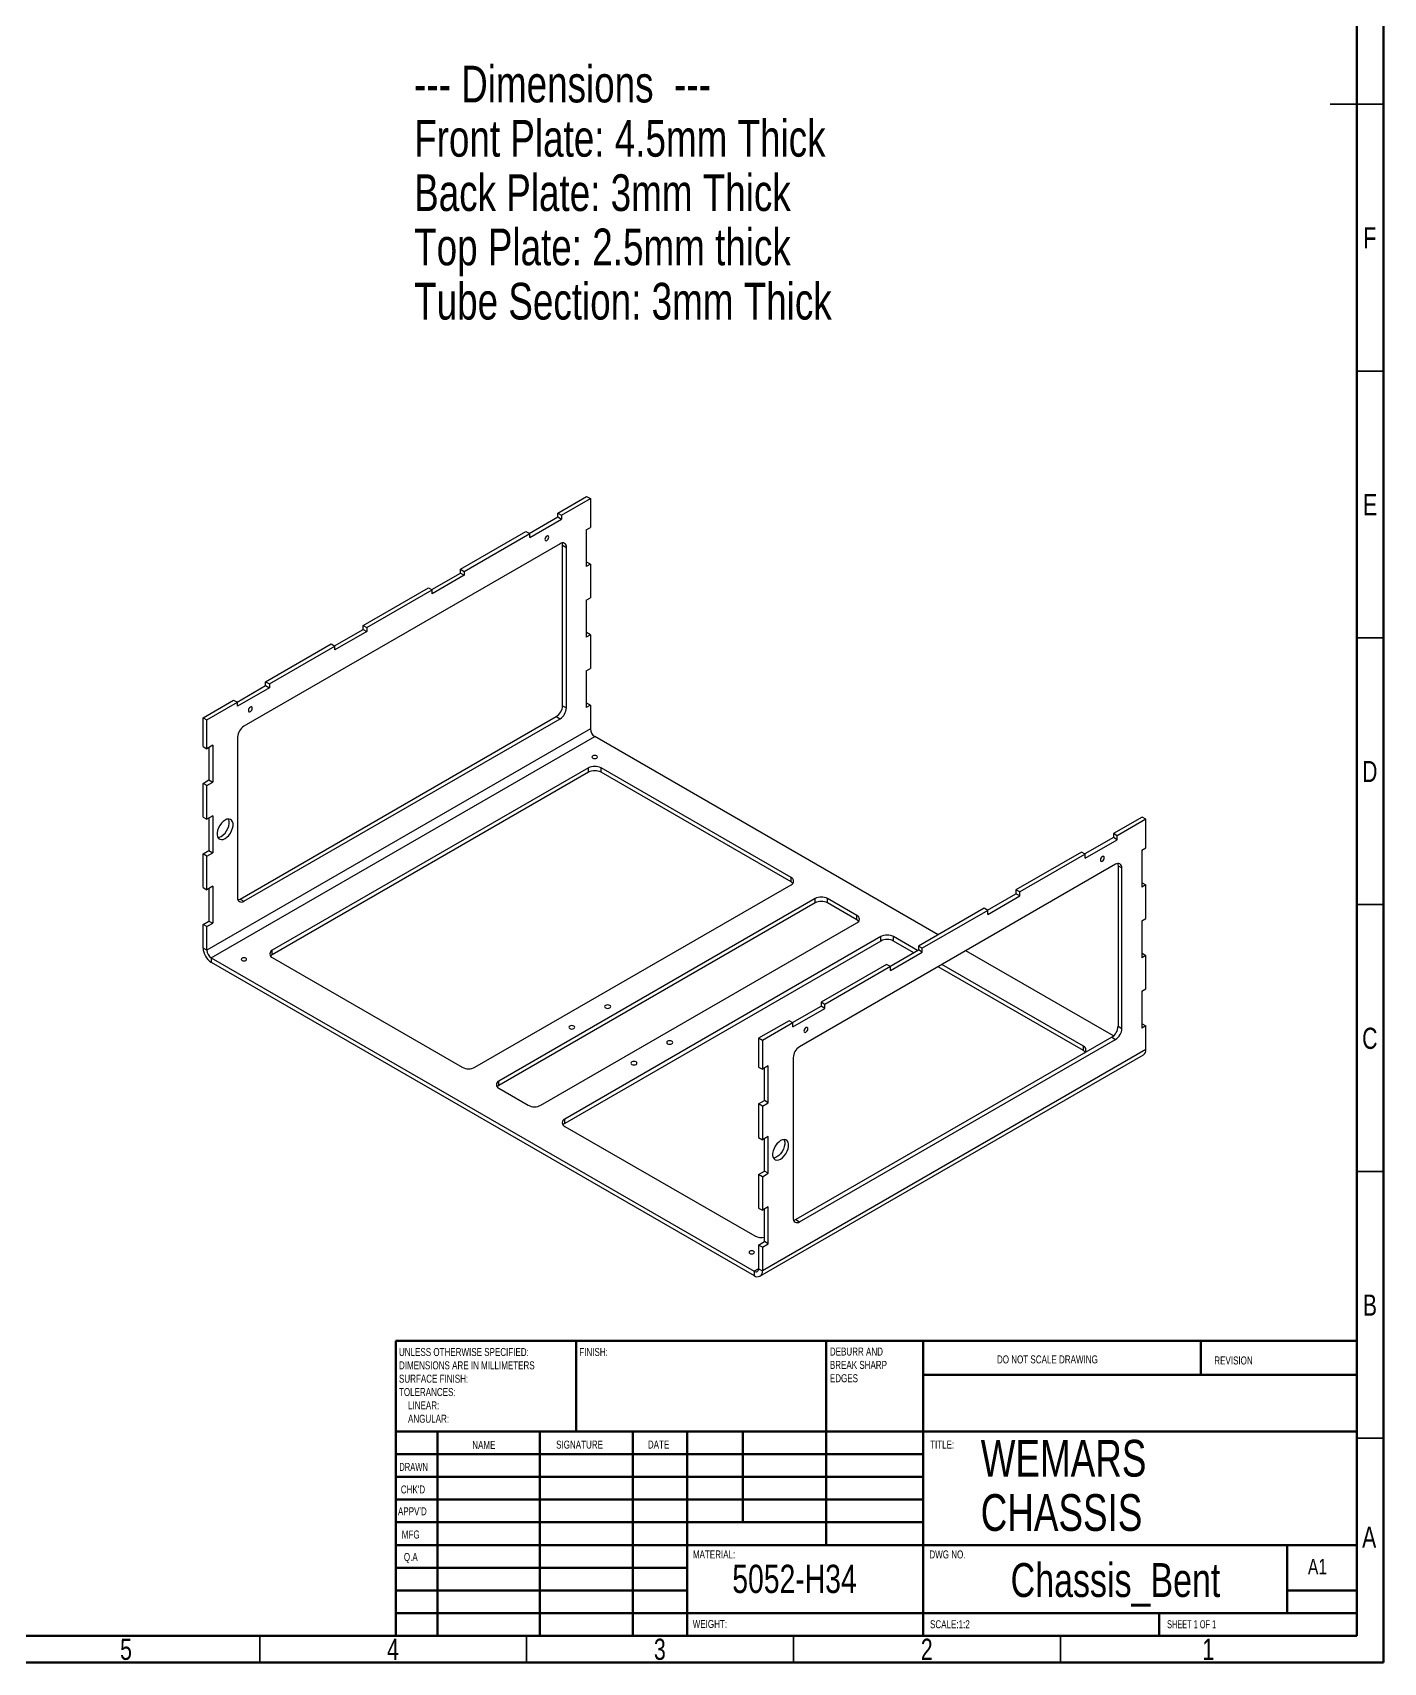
# Model space of a CAD drawing. Header units: millimetres. Extents: x -7 to 836, y 0 to 589.
# Drawn here: x 583 to 836, y 5 to 310.4 of the extents above; entities that cross this region are included whole.
import ezdxf

# ---------------------------------------------------------------- set-up
doc = ezdxf.new("R2010")
doc.units = ezdxf.units.MM
doc.styles.add('SLDTEXTSTYLE0', font='TXT', dxfattribs={"width": 0.75})
doc.styles.add('SLDTEXTSTYLE1', font='TXT', dxfattribs={"width": 0.686449})
doc.styles.add('SLDTEXTSTYLE2', font='TXT', dxfattribs={"width": 0.6875})

# ---------------------------------------------------------------- blocks, each defined once
blk = doc.blocks.new('SW_NOTE_0_1')
at = {"color": 0, "linetype": 'Continuous', "lineweight": 0, "char_height": 6.8792, "attachment_point": 1, "style": 'SLDTEXTSTYLE0'}
for s, insert in [('--- Dimensions  ---', (0, 8.87)), ('Front Plate: 4.5mm Thick', (0, -1.3)), ('Back Plate: 3mm Thick', (0, -11.48)), ('Top Plate: 2.5mm thick', (0, -21.65)), ('Tube Section: 3mm Thick', (0, -31.82))]:
    blk.add_mtext(s, dxfattribs=dict(at, insert=insert))
blk = doc.blocks.new('SW_NOTE_0_2')
at = {"color": 0, "linetype": 'Continuous', "lineweight": 0, "char_height": 6.879, "attachment_point": 1, "style": 'SLDTEXTSTYLE0'}
for s, insert in [('WEMARS', (0, 8.87)), ('CHASSIS', (0, -1.3))]:
    blk.add_mtext(s, dxfattribs=dict(at, insert=insert))
blk = doc.blocks.new('SW_NOTE_0_3')
at = {"color": 0, "linetype": 'Continuous', "lineweight": 0, "char_height": 1.5, "attachment_point": 1, "style": 'SLDTEXTSTYLE0'}
for s, insert in [('UNLESS OTHERWISE SPECIFIED:', (0, 1.93)), ('SURFACE FINISH:', (0, -3.07)), ('DIMENSIONS ARE IN MILLIMETERS', (0, -0.57)), ('TOLERANCES:', (0, -5.57)), ('LINEAR:', (1.69, -8.07)), ('ANGULAR:', (1.69, -10.57))]:
    blk.add_mtext(s, dxfattribs=dict(at, insert=insert))
blk = doc.blocks.new('SW_NOTE_0_4')
at = {"color": 0, "linetype": 'Continuous', "lineweight": 0, "char_height": 1.5, "attachment_point": 1, "style": 'SLDTEXTSTYLE0'}
for s, insert in [('DEBURR AND', (0, 1.93)), ('BREAK SHARP', (0, -0.57)), ('EDGES', (0, -3.07))]:
    blk.add_mtext(s, dxfattribs=dict(at, insert=insert))

msp = doc.modelspace()

# ---------------------------------------------------------------- linework, layer by layer
at = {"color": 7, "linetype": 'Continuous', "lineweight": 70}
for p, q in [((836, 589), (836, 5)), ((831, 584), (831, 10)), ((831, 10), (20, 10)), ((836, 5), (15, 5))]:
    msp.add_line(p, q, dxfattribs=at)
at = {"color": 7, "linetype": 'Continuous', "lineweight": 35}
for p, q in [((836, 297), (826, 297)), ((831, 297), (836, 297)), ((831, 247), (836, 247)), ((831, 197), (836, 197)), ((831, 147), (836, 147)), ((831, 97), (836, 97)), ((831, 47), (836, 47)), ((625.5, 10), (625.5, 5)), ((675.5, 10), (675.5, 5)), ((725.5, 10), (725.5, 5)), ((775.5, 10), (775.5, 5))]:
    msp.add_line(p, q, dxfattribs=at)
at = {"color": 7, "linetype": 'Continuous', "lineweight": 25}
for p, q in [((681.3586, 220.3951), (686.7326, 223.4974)), ((682.0657, 219.9869), (687.4397, 223.0892)), ((686.7326, 223.4974), (687.4397, 223.0892)), ((687.4397, 223.0892), (687.4397, 217.7)), ((681.3586, 220.3951), (682.0657, 219.9869)), ((681.3586, 219.6602), (681.3586, 220.3951)), ((682.0657, 219.9869), (682.0657, 219.252)), ((663.1074, 209.8589), (675.3717, 216.9389)), ((675.3717, 216.9389), (676.0788, 216.5307)), ((676.0082, 216.5715), (681.3586, 219.6602)), ((676.0788, 215.7958), (682.0657, 219.252)), ((681.3586, 219.6602), (682.0657, 219.252)), ((686.6854, 217.2646), (687.4397, 217.7)), ((686.6854, 217.2646), (686.6854, 210.3512)), ((681.7711, 214.6317), (622.5509, 180.4447)), ((663.8145, 209.4507), (676.0788, 216.5307)), ((676.0788, 215.7958), (676.0788, 216.5307)), ((682.2425, 214.3594), (682.9496, 213.9512)), ((682.2425, 184.2835), (682.2425, 214.3594)), ((682.9496, 183.8753), (682.9496, 213.9512)), ((686.7326, 211.1949), (686.6854, 211.1677)), ((687.4397, 210.7867), (686.6854, 210.3512)), ((687.4397, 210.7867), (686.7326, 211.1949)), ((687.4397, 210.7867), (687.4397, 204.4857)), ((657.757, 206.0353), (663.1074, 209.124)), ((663.8145, 208.7158), (657.8276, 205.2596)), ((663.1074, 209.8589), (663.8145, 209.4507)), ((663.1074, 209.124), (663.1074, 209.8589)), ((663.1074, 209.124), (663.8145, 208.7158)), ((663.8145, 209.4507), (663.8145, 208.7158)), ((644.8562, 199.3227), (657.1205, 206.4027)), ((645.5633, 198.9145), (657.8276, 205.9945)), ((657.1205, 206.4027), (657.8276, 205.9945)), ((657.8276, 205.2596), (657.8276, 205.9945)), ((686.6854, 204.0503), (687.4397, 204.4857)), ((686.6854, 204.0503), (686.6854, 197.1369)), ((639.5058, 195.4991), (644.8562, 198.5878)), ((644.8562, 199.3227), (645.5633, 198.9145)), ((644.8562, 198.5878), (644.8562, 199.3227)), ((644.8562, 198.5878), (645.5633, 198.1796)), ((645.5633, 198.9145), (645.5633, 198.1796)), ((626.6049, 188.7865), (638.8693, 195.8665)), ((638.8693, 195.8665), (639.5764, 195.4583)), ((645.5633, 198.1796), (639.5764, 194.7235)), ((686.7326, 197.9805), (686.6854, 197.9533)), ((687.4397, 197.5723), (686.6854, 197.1369)), ((687.4397, 197.5723), (686.7326, 197.9805)), ((687.4397, 197.5723), (687.4397, 191.2713)), ((627.312, 188.3783), (639.5764, 195.4583)), ((639.5764, 194.7235), (639.5764, 195.4583)), ((686.6854, 190.8359), (687.4397, 191.2713)), ((686.6854, 190.8359), (686.6854, 183.9225)), ((621.2546, 184.9629), (626.6049, 188.0516)), ((627.312, 187.6434), (621.3252, 184.1872)), ((626.6049, 188.7865), (627.312, 188.3783)), ((626.6049, 188.0516), (626.6049, 188.7865)), ((626.6049, 188.0516), (627.312, 187.6434)), ((627.312, 188.3783), (627.312, 187.6434)), ((614.8905, 182.0239), (620.6181, 185.3303)), ((615.5976, 181.6157), (621.3252, 184.9221)), ((620.6181, 185.3303), (621.3252, 184.9221)), ((621.3252, 184.1872), (621.3252, 184.9221)), ((682.2425, 184.2835), (682.9496, 183.8753)), ((686.7326, 184.7662), (686.6854, 184.7389)), ((687.4397, 184.358), (686.6854, 183.9225)), ((687.4397, 184.358), (686.7326, 184.7662)), ((687.4397, 184.358), (687.4397, 179.9214)), ((614.8905, 182.0239), (615.5976, 181.6157)), ((614.8905, 176.6347), (614.8905, 182.0239)), ((615.5976, 176.2265), (615.5976, 181.6157)), ((621.8438, 148.0551), (681.0639, 182.2422)), ((622.5509, 147.6469), (681.7711, 181.834)), ((681.0639, 182.2422), (681.7711, 181.834)), ((687.4397, 179.9214), (615.5976, 138.4479)), ((616.4226, 137.019), (688.2647, 178.4926)), ((621.3724, 178.4034), (621.3724, 148.3275)), ((752.5816, 141.3632), (688.2647, 178.4926)), ((614.8905, 176.6347), (615.5976, 176.2265)), ((616.7054, 176.866), (615.5976, 176.2265)), ((615.9983, 176.4578), (615.9983, 170.3609)), ((616.7054, 176.866), (616.7054, 169.9526)), ((687.0861, 172.628), (627.8659, 138.4409)), ((687.0861, 171.8115), (627.8659, 137.6244)), ((687.0861, 171.8115), (687.0861, 172.628)), ((725.0342, 152.0817), (689.4432, 172.628)), ((689.4432, 171.8115), (689.4432, 172.628)), ((725.0342, 151.2652), (689.4432, 171.8115)), ((614.8905, 169.7213), (615.9983, 170.3609)), ((615.5976, 169.3131), (614.8905, 169.7213)), ((614.8905, 163.4204), (614.8905, 169.7213)), ((615.5976, 169.3131), (616.7054, 169.9526)), ((615.5976, 163.0122), (615.5976, 169.3131)), ((615.9983, 170.3609), (616.7054, 169.9526)), ((614.8905, 163.4204), (615.5976, 163.0122)), ((616.7054, 163.6517), (615.5976, 163.0122)), ((615.9983, 163.2435), (615.9983, 157.1465)), ((616.7054, 163.6517), (616.7054, 156.7383)), ((790.7951, 163.4234), (785.4211, 160.321)), ((791.5022, 163.0152), (786.1282, 159.9128)), ((791.5022, 163.0152), (790.7951, 163.4234)), ((791.5022, 157.626), (791.5022, 163.0152)), ((785.4211, 159.5861), (780.0708, 156.4975)), ((780.1414, 155.7218), (786.1282, 159.1779)), ((786.1282, 159.9128), (785.4211, 160.321)), ((785.4211, 160.321), (785.4211, 159.5861)), ((786.1282, 159.1779), (785.4211, 159.5861)), ((786.1282, 159.1779), (786.1282, 159.9128)), ((614.8905, 156.507), (615.9983, 157.1465)), ((615.5976, 156.0988), (614.8905, 156.507)), ((614.8905, 150.206), (614.8905, 156.507)), ((615.5976, 156.0988), (616.7054, 156.7383)), ((615.5976, 149.7978), (615.5976, 156.0988)), ((615.9983, 157.1465), (616.7054, 156.7383)), ((779.4343, 156.8649), (767.1699, 149.7848)), ((780.1414, 156.4567), (767.877, 149.3766)), ((780.1414, 156.4567), (779.4343, 156.8649)), ((780.1414, 155.7218), (780.1414, 156.4567)), ((790.748, 157.1906), (791.5022, 157.626)), ((790.748, 157.1906), (790.748, 150.2772)), ((785.8336, 154.5577), (726.6134, 120.3706)), ((786.305, 154.2854), (787.0121, 153.8771)), ((786.305, 154.2854), (786.305, 124.2094)), ((787.0121, 123.8012), (787.0121, 153.8771)), ((614.8905, 150.206), (615.5976, 149.7978)), ((616.7054, 150.4373), (615.5976, 149.7978)), ((615.9983, 150.0291), (615.9983, 143.9321)), ((616.7054, 150.4373), (616.7054, 143.5239)), ((665.814, 116.534), (725.0342, 150.7211)), ((725.0342, 151.2652), (725.0342, 152.0817)), ((767.877, 149.3766), (767.1699, 149.7848)), ((767.1699, 149.7848), (767.1699, 149.05)), ((790.7951, 151.1208), (790.748, 151.0936)), ((791.5022, 150.7126), (790.748, 150.2772)), ((790.7951, 151.1208), (791.5022, 150.7126)), ((791.5022, 144.4117), (791.5022, 150.7126)), ((621.8438, 148.0551), (622.5509, 147.6469)), ((729.5243, 148.129), (670.3041, 113.9419)), ((729.5243, 147.3124), (670.3041, 113.1253)), ((729.5243, 147.3124), (729.5243, 148.129)), ((737.3732, 144.9586), (731.8814, 148.129)), ((731.8814, 147.3124), (731.8814, 148.129)), ((737.3732, 144.142), (731.8814, 147.3124)), ((761.8196, 145.9613), (767.1699, 149.05)), ((761.8902, 145.1856), (767.877, 148.6417)), ((767.877, 148.6417), (767.1699, 149.05)), ((767.877, 148.6417), (767.877, 149.3766)), ((614.8905, 143.2926), (615.9983, 143.9321)), ((615.9983, 143.9321), (616.7054, 143.5239)), ((678.153, 109.4108), (737.3732, 143.5979)), ((737.3732, 144.142), (737.3732, 144.9586)), ((761.1831, 146.3287), (748.9187, 139.2486)), ((761.8902, 145.9205), (749.6258, 138.8404)), ((761.8902, 145.9205), (761.1831, 146.3287)), ((761.8902, 145.1856), (761.8902, 145.9205)), ((790.748, 143.9762), (791.5022, 144.4117)), ((790.748, 143.9762), (790.748, 137.0629)), ((615.5976, 142.8844), (614.8905, 143.2926)), ((614.8905, 138.8561), (614.8905, 143.2926)), ((615.5976, 142.8844), (616.7054, 143.5239)), ((615.5976, 138.4479), (615.5976, 142.8844)), ((741.8633, 141.0058), (682.6432, 106.8187)), ((741.8633, 140.1893), (741.8633, 141.0058)), ((748.728, 138.4036), (744.2204, 141.0058)), ((744.2204, 140.1893), (744.2204, 141.0058)), ((615.5976, 138.4479), (614.8905, 138.8561)), ((627.8659, 137.6244), (627.8659, 138.4409)), ((741.8633, 140.1893), (682.6432, 106.0022)), ((743.5684, 135.4251), (748.9187, 138.5138)), ((743.639, 134.6494), (749.6258, 138.1056)), ((748.0207, 137.9954), (744.2204, 140.1893)), ((749.6258, 138.8404), (748.9187, 139.2486)), ((748.9187, 139.2486), (748.9187, 138.5138)), ((749.6258, 138.1056), (748.9187, 138.5138)), ((749.6258, 138.1056), (749.6258, 138.8404)), ((785.4374, 122.3959), (757.7796, 138.3625)), ((790.7951, 137.9065), (790.748, 137.8793)), ((791.5022, 137.4983), (790.748, 137.0629)), ((790.7951, 137.9065), (791.5022, 137.4983)), ((791.5022, 131.1973), (791.5022, 137.4983)), ((616.4226, 137.019), (718.1281, 78.3057)), ((616.4226, 137.019), (616.4226, 136.2025)), ((616.4226, 136.2025), (718.1281, 77.4891)), ((627.8659, 137.0802), (663.457, 116.534)), ((742.9319, 135.7925), (730.6675, 128.7124)), ((743.639, 135.3843), (731.3746, 128.3042)), ((743.639, 135.3843), (742.9319, 135.7925)), ((743.639, 134.6494), (743.639, 135.3843)), ((779.8114, 119.643), (752.5822, 135.3621)), ((779.8114, 120.4595), (753.2894, 135.7704)), ((731.3746, 128.3042), (730.6675, 128.7124)), ((730.6675, 128.7124), (730.6675, 127.9775)), ((731.3746, 127.5693), (731.3746, 128.3042)), ((790.748, 130.7619), (791.5022, 131.1973)), ((790.748, 130.7619), (790.748, 123.8485)), ((724.6807, 125.2563), (718.9531, 121.9499)), ((725.3878, 124.8481), (724.6807, 125.2563)), ((725.3172, 124.8889), (730.6675, 127.9775)), ((725.3878, 124.1132), (731.3746, 127.5693)), ((731.3746, 127.5693), (730.6675, 127.9775)), ((725.3878, 124.8481), (719.6602, 121.5416)), ((725.3878, 124.1132), (725.3878, 124.8481)), ((786.305, 124.2094), (787.0121, 123.8012)), ((790.7951, 124.6921), (790.748, 124.6649)), ((791.5022, 124.2839), (790.748, 123.8485)), ((790.7951, 124.6921), (791.5022, 124.2839)), ((791.5022, 119.8474), (791.5022, 124.2839)), ((718.9531, 121.9499), (718.9531, 116.5607)), ((719.6602, 121.5416), (718.9531, 121.9499)), ((719.6602, 121.5416), (719.6602, 116.1525)), ((791.5022, 119.8474), (719.6602, 78.3739)), ((785.1265, 122.1682), (725.9063, 87.9811)), ((726.6134, 87.5729), (785.8336, 121.76)), ((779.8114, 119.643), (779.8114, 120.4595)), ((785.1265, 122.1682), (785.8336, 121.76)), ((718.9531, 116.5607), (719.6602, 116.1525)), ((719.2114, 77.3819), (791.0534, 118.8554)), ((720.768, 116.792), (719.6602, 116.1525)), ((720.0609, 110.2868), (720.0609, 116.3838)), ((720.768, 109.8786), (720.768, 116.792)), ((725.4349, 118.3294), (725.4349, 88.2535)), ((670.3041, 113.1253), (670.3041, 113.9419)), ((670.3041, 112.5812), (675.796, 109.4108)), ((718.9531, 109.6473), (720.0609, 110.2868)), ((720.768, 109.8786), (720.0609, 110.2868)), ((719.6602, 109.2391), (718.9531, 109.6473)), ((718.9531, 109.6473), (718.9531, 103.3463)), ((719.6602, 109.2391), (720.768, 109.8786)), ((719.6602, 109.2391), (719.6602, 102.9381)), ((682.6432, 106.0022), (682.6432, 106.8187)), ((682.6432, 105.458), (718.2342, 84.9118)), ((718.9531, 103.3463), (719.6602, 102.9381)), ((720.768, 103.5776), (719.6602, 102.9381)), ((720.0609, 97.0725), (720.0609, 103.1694)), ((720.768, 96.6643), (720.768, 103.5776)), ((718.9531, 96.433), (720.0609, 97.0725)), ((719.6602, 96.0247), (718.9531, 96.433)), ((718.9531, 96.433), (718.9531, 90.132)), ((719.6602, 96.0247), (720.768, 96.6643)), ((719.6602, 96.0247), (719.6602, 89.7238)), ((720.768, 96.6643), (720.0609, 97.0725)), ((718.9531, 90.132), (719.6602, 89.7238)), ((720.768, 90.3633), (719.6602, 89.7238)), ((720.0609, 83.8581), (720.0609, 89.9551)), ((720.768, 83.4499), (720.768, 90.3633)), ((725.9063, 87.9811), (726.6134, 87.5729)), ((718.9531, 83.2186), (720.0609, 83.8581)), ((719.6602, 82.8104), (718.9531, 83.2186)), ((718.9531, 83.2186), (718.9531, 78.7821)), ((719.6602, 82.8104), (720.768, 83.4499)), ((719.6602, 82.8104), (719.6602, 78.3739)), ((720.768, 83.4499), (720.0609, 83.8581)), ((718.9531, 78.7819), (718.1281, 78.3057)), ((718.1281, 78.3057), (718.1281, 77.4891)), ((718.9531, 78.7821), (719.6602, 78.3739))]:
    msp.add_line(p, q, dxfattribs=at)
at = {"color": 7, "linetype": 'Continuous', "lineweight": 50}
for p, q in [((651, 65.25), (831, 65.25)), ((651, 65.25), (651, 10)), ((684.8, 48.25), (684.8, 65.25)), ((731.6, 65.25), (731.6, 27)), ((749.8, 65.25), (749.8, 10)), ((801.8, 58.875), (801.8, 65.25)), ((831, 58.875), (749.8, 58.875)), ((831, 48.25), (651, 48.25)), ((658.8, 48.25), (658.8, 10)), ((677.991, 48.25), (677.991, 10)), ((695.3989, 48.25), (695.3989, 10)), ((705.6, 10), (705.6, 48.25)), ((716, 31.25), (716, 48.25)), ((749.8, 44), (651, 44)), ((749.8, 39.75), (651, 39.75)), ((749.8, 35.5), (651, 35.5)), ((749.8, 31.25), (651, 31.25)), ((705.6, 27), (651, 27)), ((705.6, 27), (831, 27)), ((818, 14.25), (818, 27)), ((705.6, 22.7499), (651, 22.7499)), ((705.6, 18.5), (651, 18.5)), ((831, 18.5), (818, 18.5)), ((651, 14.25), (831, 14.25)), ((794, 10), (794, 14.25))]:
    msp.add_line(p, q, dxfattribs=at)
at = {"color": 7, "linetype": 'Continuous', "lineweight": 25, "flags": 128}
for points in [[(679.2844, 216.0813), (679.1446, 215.9685), (679.0261, 215.8086), (678.9469, 215.626), (678.9191, 215.4485), (678.9469, 215.3032), (679.0261, 215.212), (679.1446, 215.189), (679.2844, 215.2376), (679.4242, 215.3504), (679.5427, 215.5103), (679.6219, 215.6929), (679.6497, 215.8704), (679.6219, 216.0158), (679.5427, 216.1069), (679.4242, 216.1299), (679.2844, 216.0813)], [(682.2425, 214.3594), (682.2198, 214.6118), (682.1721, 214.782)], [(623.7529, 184.0237), (623.6131, 183.9109), (623.4946, 183.751), (623.4154, 183.5684), (623.3876, 183.3909), (623.4154, 183.2455), (623.4946, 183.1544), (623.6131, 183.1314), (623.7529, 183.1799), (623.8928, 183.2928), (624.0113, 183.4526), (624.0905, 183.6352), (624.1183, 183.8127), (624.0905, 183.9581), (624.0113, 184.0493), (623.8928, 184.0723), (623.7529, 184.0237)], [(687.8934, 174.4683), (688.061, 174.4037), (688.2588, 174.381), (688.4565, 174.4037), (688.6241, 174.4683), (688.7361, 174.5651), (688.7754, 174.6792), (688.7361, 174.7934), (688.6241, 174.8901), (688.4565, 174.9548), (688.2588, 174.9775), (688.061, 174.9548), (687.8934, 174.8901), (687.7814, 174.7934), (687.7421, 174.6792), (687.7814, 174.5651), (687.8934, 174.4683)], [(619.0153, 162.8485), (618.6571, 162.5915), (618.3198, 162.249), (618.0228, 161.8409), (617.7836, 161.3909), (617.6159, 160.9252), (617.5295, 160.4708), (617.5295, 160.0541), (617.6159, 159.6994), (617.7836, 159.4273), (618.0228, 159.2535), (618.3198, 159.1883), (618.6571, 159.2353), (619.0153, 159.3918), (619.3735, 159.6488), (619.7109, 159.9913), (620.0078, 160.3995), (620.2471, 160.8495), (620.4148, 161.3152), (620.5011, 161.7696), (620.5011, 162.1862), (620.4148, 162.5409), (620.2471, 162.8131), (620.0078, 162.9868), (619.7109, 163.0521), (619.3735, 163.0051), (619.0153, 162.8485)], [(617.6643, 159.5964), (617.95, 159.6435), (618.3082, 159.8), (618.6664, 160.057), (619.0038, 160.3995), (619.3007, 160.8077), (619.54, 161.2577), (619.7077, 161.7234), (619.794, 162.1778), (619.794, 162.5944), (619.7077, 162.9492), (619.6592, 163.0521)], [(783.3469, 156.0073), (783.2071, 155.8945), (783.0886, 155.7346), (783.0094, 155.552), (782.9816, 155.3745), (783.0094, 155.2291), (783.0886, 155.138), (783.2071, 155.1149), (783.3469, 155.1635), (783.4868, 155.2764), (783.6053, 155.4362), (783.6845, 155.6188), (783.7123, 155.7963), (783.6845, 155.9417), (783.6053, 156.0329), (783.4868, 156.0559), (783.3469, 156.0073)], [(786.2346, 154.708), (786.2824, 154.5378), (786.305, 154.2854)], [(725.3649, 150.9931), (725.2415, 151.1194), (725.0342, 151.2652)], [(621.4427, 147.9048), (621.6138, 147.9486), (621.8438, 148.0551)], [(737.7039, 143.87), (737.5805, 143.9962), (737.3732, 144.142)], [(627.8659, 137.6244), (627.6587, 137.4786), (627.5353, 137.3523)], [(622.2032, 136.5462), (622.3654, 136.4836), (622.5568, 136.4616), (622.7481, 136.4836), (622.9103, 136.5462), (623.0187, 136.6398), (623.0568, 136.7503), (623.0187, 136.8607), (622.9103, 136.9544), (622.7481, 137.017), (622.5568, 137.0389), (622.3654, 137.017), (622.2032, 136.9544), (622.0948, 136.8607), (622.0568, 136.7503), (622.0948, 136.6398), (622.2032, 136.5462)], [(690.2838, 127.6621), (690.4676, 127.5912), (690.6845, 127.5663), (690.9014, 127.5912), (691.0852, 127.6621), (691.208, 127.7682), (691.2512, 127.8934), (691.208, 128.0186), (691.0852, 128.1247), (690.9014, 128.1956), (690.6845, 128.2205), (690.4676, 128.1956), (690.2838, 128.1247), (690.161, 128.0186), (690.1178, 127.8934), (690.161, 127.7682), (690.2838, 127.6621)], [(683.5663, 123.7842), (683.7501, 123.7132), (683.967, 123.6883), (684.1838, 123.7132), (684.3677, 123.7842), (684.4905, 123.8903), (684.5337, 124.0155), (684.4905, 124.1407), (684.3677, 124.2468), (684.1838, 124.3177), (683.967, 124.3426), (683.7501, 124.3177), (683.5663, 124.2468), (683.4435, 124.1407), (683.4003, 124.0155), (683.4435, 123.8903), (683.5663, 123.7842)], [(727.8155, 123.9497), (727.6757, 123.8369), (727.5572, 123.677), (727.478, 123.4944), (727.4502, 123.3169), (727.478, 123.1715), (727.5572, 123.0804), (727.6757, 123.0573), (727.8155, 123.1059), (727.9553, 123.2187), (728.0738, 123.3786), (728.153, 123.5612), (728.1808, 123.7387), (728.153, 123.8841), (728.0738, 123.9752), (727.9553, 123.9983), (727.8155, 123.9497)], [(701.9189, 120.9453), (702.1027, 120.8744), (702.3196, 120.8495), (702.5364, 120.8744), (702.7203, 120.9453), (702.8431, 121.0514), (702.8862, 121.1766), (702.8431, 121.3018), (702.7203, 121.4079), (702.5364, 121.4788), (702.3196, 121.5037), (702.1027, 121.4788), (701.9189, 121.4079), (701.796, 121.3018), (701.7529, 121.1766), (701.796, 121.0514), (701.9189, 120.9453)], [(780.1421, 119.3709), (780.0187, 119.4972), (779.8114, 119.643)], [(695.2014, 117.0674), (695.3852, 116.9965), (695.6021, 116.9716), (695.8189, 116.9965), (696.0028, 117.0674), (696.1256, 117.1735), (696.1687, 117.2987), (696.1256, 117.4239), (696.0028, 117.53), (695.8189, 117.6009), (695.6021, 117.6258), (695.3852, 117.6009), (695.2014, 117.53), (695.0785, 117.4239), (695.0354, 117.2987), (695.0785, 117.1735), (695.2014, 117.0674)], [(670.3041, 113.1253), (670.0969, 112.9795), (669.9735, 112.8533)], [(682.6432, 106.0022), (682.4359, 105.8564), (682.3125, 105.7301)], [(723.0779, 102.7745), (722.7197, 102.5175), (722.3823, 102.175), (722.0854, 101.7669), (721.8461, 101.3169), (721.6784, 100.8511), (721.5921, 100.3967), (721.5921, 99.9801), (721.6784, 99.6254), (721.8461, 99.3533), (722.0854, 99.1795), (722.3823, 99.1142), (722.7197, 99.1613), (723.0779, 99.3178), (723.4361, 99.5748), (723.7734, 99.9173), (724.0704, 100.3254), (724.3096, 100.7754), (724.4773, 101.2412), (724.5637, 101.6956), (724.5637, 102.1122), (724.4773, 102.4669), (724.3096, 102.739), (724.0704, 102.9128), (723.7734, 102.9781), (723.4361, 102.9311), (723.0779, 102.7745)], [(723.7218, 102.9781), (723.7702, 102.8751), (723.8566, 102.5204), (723.8566, 102.1038), (723.7702, 101.6494), (723.6025, 101.1836), (723.3633, 100.7336), (723.0663, 100.3255), (722.729, 99.983), (722.3708, 99.726)], [(722.3708, 99.726), (722.0126, 99.5695), (721.7269, 99.5224)], [(725.9063, 87.9811), (725.6764, 87.8745), (725.5053, 87.8308)], [(718.0162, 82.0509), (717.854, 82.1135), (717.6626, 82.1355), (717.4713, 82.1135), (717.3091, 82.0509), (717.2007, 81.9573), (717.1626, 81.8468), (717.2007, 81.7364), (717.3091, 81.6427), (717.4713, 81.5802), (717.6626, 81.5582), (717.854, 81.5802), (718.0162, 81.6427), (718.1246, 81.7364), (718.1626, 81.8468), (718.1246, 81.9573), (718.0162, 82.0509)]]:
    msp.add_lwpolyline(points, dxfattribs=at)
at = {"color": 7, "linetype": 'Continuous', "lineweight": 25}
for centre, radius, start, end in [((682.2311, 214.0677), 0.7278, 350.785963, 129.203285), ((679.6838, 184.3999), 2.5613, 302.605478, 357.394522), ((680.3909, 183.9917), 2.5613, 302.605478, 357.394522), ((623.931, 178.287), 2.5613, 122.605478, 177.394522), ((689.2308, 180.0029), 1.7929, 182.605478, 237.394522), ((688.2647, 170.3535), 2.5617, 62.609672, 117.390328), ((688.2647, 169.537), 2.5617, 62.609672, 117.390328), ((786.2937, 153.9937), 0.7278, 350.785963, 129.203285), ((724.776, 151.4014), 0.7277, 290.783421, 69.216579), ((622.0908, 148.2109), 0.7278, 170.785963, 309.203285), ((730.7028, 145.8545), 2.5617, 62.609672, 117.390328), ((730.7028, 145.0379), 2.5617, 62.609672, 117.390328), ((737.115, 144.2782), 0.7277, 290.783421, 69.216579), ((743.0419, 138.7313), 2.5617, 62.609672, 117.390328), ((618.2168, 139.0075), 3.3297, 182.605478, 237.394522), ((617.3887, 138.5294), 1.7929, 182.605478, 237.394522), ((628.1242, 137.7606), 0.7277, 110.783421, 249.216579), ((743.0419, 137.9148), 2.5617, 62.609672, 117.390328), ((783.7463, 124.3259), 2.5613, 302.605478, 357.394522), ((784.4534, 123.9177), 2.5613, 302.605478, 357.394522), ((727.9936, 118.2129), 2.5613, 122.605478, 177.394522), ((779.5604, 119.7834), 0.7212, 294.16822, 69.631363), ((790.4716, 119.7162), 1.039, 304.056351, 7.25583), ((664.6355, 118.8085), 2.5617, 242.609672, 297.390328), ((670.5624, 113.2615), 0.7277, 110.783421, 249.216579), ((676.9745, 111.6853), 2.5617, 242.609672, 297.390328), ((682.9014, 106.1384), 0.7277, 110.783421, 249.216579), ((726.1534, 88.1369), 0.7278, 170.785963, 309.203285), ((719.4236, 87.2558), 2.6285, 243.095815, 284.031955), ((718.4502, 78.7005), 0.5095, 230.796715, 9.214037), ((718.7262, 78.2223), 0.9462, 230.796715, 9.214037)]:
    msp.add_arc(centre, radius, start, end, dxfattribs=at)

# ---------------------------------------------------------------- block references
at = {"color": 7, "linetype": 'Continuous', "lineweight": 0}
for name, p in [('SW_NOTE_0_1', (654.4334, 295.349)), ('SW_NOTE_0_3', (651.5937, 61.9874)), ('SW_NOTE_0_4', (732.3092, 62.0695)), ('SW_NOTE_0_2', (760.5608, 37.8307))]:
    msp.add_blockref(name, p, dxfattribs=at)

# ---------------------------------------------------------------- texts
for s, insert, char_height, attachment_point, style in [('F', (833.4577, 273.9418), 3.9688, 2, 'SLDTEXTSTYLE0'), ('E', (833.5078, 223.9418), 3.9688, 2, 'SLDTEXTSTYLE0'), ('D', (833.4527, 173.9418), 3.9688, 2, 'SLDTEXTSTYLE0'), ('C', (833.4587, 123.9418), 3.9688, 2, 'SLDTEXTSTYLE0'), ('B', (833.4706, 73.9418), 3.9688, 2, 'SLDTEXTSTYLE0'), ('FINISH:', (685.3713, 63.9193), 1.5, 1, 'SLDTEXTSTYLE0'), ('DO NOT SCALE DRAWING', (763.6146, 62.533), 1.5, 1, 'SLDTEXTSTYLE0'), ('REVISION', (804.3276, 62.3349), 1.5, 1, 'SLDTEXTSTYLE0'), ('NAME', (665.3222, 46.5015), 1.5, 1, 'SLDTEXTSTYLE0'), ('SIGNATURE', (681.0336, 46.5618), 1.5, 1, 'SLDTEXTSTYLE0'), ('DATE', (698.2147, 46.5762), 1.5, 1, 'SLDTEXTSTYLE0'), ('TITLE:', (751.0902, 46.5762), 1.5, 1, 'SLDTEXTSTYLE0'), ('DRAWN', (651.6434, 42.3848), 1.5, 1, 'SLDTEXTSTYLE1'), ("CHK'D", (651.9392, 38.1619), 1.5, 1, 'SLDTEXTSTYLE0'), ("APPV'D", (651.4017, 34.0659), 1.5, 1, 'SLDTEXTSTYLE0'), ('MFG', (652.124, 29.7158), 1.5, 1, 'SLDTEXTSTYLE0'), ('A', (833.3397, 30.4418), 3.9688, 2, 'SLDTEXTSTYLE0'), ('Q.A', (652.509, 25.5047), 1.5, 1, 'SLDTEXTSTYLE0'), ('MATERIAL:', (706.6459, 25.9861), 1.5, 1, 'SLDTEXTSTYLE0'), ('DWG NO.', (750.953, 25.9861), 1.5, 1, 'SLDTEXTSTYLE0'), ('5052-H34', (714.0307, 23.3009), 5.29167, 1, 'SLDTEXTSTYLE0'), ('Chassis_Bent', (785.8157, 23.6069), 6.35, 2, 'SLDTEXTSTYLE0'), ('A1', (821.8712, 24.4064), 2.91042, 1, 'SLDTEXTSTYLE0'), ('WEIGHT:', (706.6178, 12.9493), 1.4986, 1, 'SLDTEXTSTYLE0'), ('SCALE:1:2', (751.074, 12.9001), 1.5, 1, 'SLDTEXTSTYLE0'), ('SHEET 1 OF 1', (795.4783, 12.9001), 1.5, 1, 'SLDTEXTSTYLE2'), ('5', (600.46, 9.4418), 3.9688, 2, 'SLDTEXTSTYLE0'), ('4', (650.46, 9.4418), 3.9688, 2, 'SLDTEXTSTYLE0'), ('3', (700.46, 9.4418), 3.9688, 2, 'SLDTEXTSTYLE0'), ('2', (750.46, 9.4418), 3.9688, 2, 'SLDTEXTSTYLE0'), ('1', (803.21, 9.4418), 3.9688, 2, 'SLDTEXTSTYLE0')]:
    msp.add_mtext(s, dxfattribs=dict(at, insert=insert, char_height=char_height, attachment_point=attachment_point, style=style))

doc.saveas('drawing.dxf')
